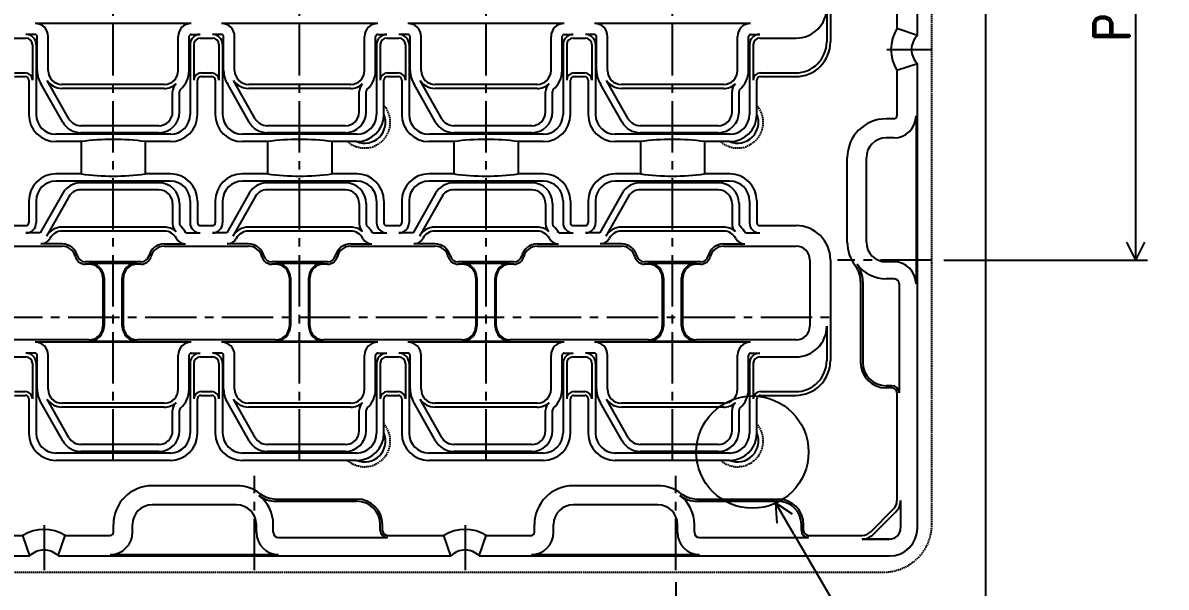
# Model space of a CAD drawing. Extents: x -775 to -24, y -299 to 215.
# Drawn here: x -468.4 to -277.4, y -125 to -30.7 of the extents above; entities that cross this region are included whole.
import ezdxf
from ezdxf import colors
from ezdxf.entities.mleader import LeaderData, LeaderLine
from ezdxf.math import Vec2, Vec3

# ---------------------------------------------------------------- set-up
doc = ezdxf.new("R2010")
doc.units = 0
doc.header["$LTSCALE"] = 0.45
doc.header["$MEASUREMENT"] = 0
doc.linetypes.add('CENTER2', pattern=[28.575, 19.05, -3.175, 3.175, -3.175])
doc.linetypes.add('HIDDENX2', pattern=[0.75, 0.5, -0.25])
doc.layers.get('0').update_dxf_attribs({"linetype": 'CONTINUOUS'})
doc.layers.get('DEFPOINTS').update_dxf_attribs({"linetype": 'CONTINUOUS'})
for name, color, linetype in [('CENTER', 243, 'CENTER2'), ('DETAIL', 6, 'CONTINUOUS'), ('DIMENSION', 3, 'CONTINUOUS'), ('HIDDEN', 5, 'HIDDENX2'), ('LINE', 7, 'CONTINUOUS'), ('LINE1', 30, 'CONTINUOUS'), ('LINE2', 110, 'CONTINUOUS'), ('LINE3', 230, 'CONTINUOUS'), ('LINE6', 60, 'CONTINUOUS'), ('LINE8', 200, 'CONTINUOUS'), ('LINE9', 140, 'CONTINUOUS'), ('SECTION', 31, 'CONTINUOUS'), ('TEXT', 4, 'CONTINUOUS')]:
    doc.layers.add(name, color=color, linetype=linetype)
doc.styles.add('ROMAND', font='romand.shx', dxfattribs={"height": 6})
doc.dimstyles.get("Standard").update_dxf_attribs({"dimtxt": 0.18, "dimasz": 0.18, "dimexe": 0.18, "dimexo": 0.0625, "dimgap": 0.09, "dimtad": 0, "dimtih": 1, "dimtoh": 1, "dimdec": 4, "dimzin": 0, "dimdsep": 46, "dimtxsty": 'STANDARD', "dimcen": 0.09, "dimadec": 0, "dimazin": 0, "dimtfac": 1, "dimtdec": 4, "dimtofl": 0, "dimtmove": 0, "dimatfit": 3, "dimfxl": 1, "dimtolj": 1, "dimtzin": 0, "dimarcsym": 0})

# ---------------------------------------------------------------- blocks, each defined once
blk = doc.blocks.new('ARROWHEAD')
for p in [(-1, 0), (-0.5, 0.25), (-0.5, -0.25)]:
    blk.add_line(p, (0, 0))
blk = doc.blocks.new('*D12')
at = {"layer": 'DEFPOINTS', "color": 0, "transparency": 16777216}
for p in [(-640.7, -122.195), (-359.3, -122.195), (-359.3, -157.5)]:
    blk.add_point(p, dxfattribs=at)
at = {"layer": 'DIMENSION', "color": 0, "lineweight": -2, "transparency": 16777216}
for p, q in [((-640.7, -124.195), (-640.7, -159.5)), ((-359.3, -124.195), (-359.3, -159.5)), ((-634.7, -157.5), (-365.3, -157.5))]:
    blk.add_line(p, q, dxfattribs=at)
at = {"layer": 'DIMENSION', "color": 0, "lineweight": -2, "transparency": 16777216, "xscale": 6, "yscale": 6, "zscale": 6, "rotation": 180}
blk.add_blockref('ARROWHEAD', (-640.7, -157.5), dxfattribs=at)
at = {"layer": 'DIMENSION', "color": 0, "lineweight": -2, "transparency": 16777216, "xscale": 6, "yscale": 6, "zscale": 6}
blk.add_blockref('ARROWHEAD', (-359.3, -157.5), dxfattribs=at)
at = {"layer": 'DIMENSION', "color": 0, "transparency": 16777216, "insert": (-500, -153.5), "char_height": 6, "attachment_point": 5, "style": 'ROMAND'}
blk.add_mtext('\\A1;P70.35x4=281.4', dxfattribs=at)
blk = doc.blocks.new('*D13')
at = {"layer": 'DEFPOINTS', "color": 0, "transparency": 16777216}
for p in [(-316.5, 70.35), (-316.5, -70.35), (-282.5, -70.35)]:
    blk.add_point(p, dxfattribs=at)
at = {"layer": 'DIMENSION', "color": 0, "lineweight": -2, "transparency": 16777216}
for p, q in [((-314.5, 70.35), (-280.5, 70.35)), ((-282.5, 64.35), (-282.5, -64.35)), ((-314.5, -70.35), (-280.5, -70.35))]:
    blk.add_line(p, q, dxfattribs=at)
at = {"layer": 'DIMENSION', "color": 0, "lineweight": -2, "transparency": 16777216, "xscale": 6, "yscale": 6, "zscale": 6}
for p, rotation in [((-282.5, 70.35), 90), ((-282.5, -70.35), 270)]:
    blk.add_blockref('ARROWHEAD', p, dxfattribs=dict(at, rotation=rotation))
at = {"layer": 'DIMENSION', "color": 0, "transparency": 16777216, "insert": (-286.5, 0), "char_height": 6, "attachment_point": 5, "rotation": 90, "style": 'ROMAND'}
blk.add_mtext('\\A1;P70.35x2=140.7', dxfattribs=at)

msp = doc.modelspace()

# ---------------------------------------------------------------- linework, layer by layer
at = {"layer": 'CENTER'}
for p, q in [((-453.275, -103.82785), (-453.275, 103.82785)), ((-422.125, -103.82785), (-422.125, 103.82785)), ((-390.975, -103.82785), (-390.975, 103.82785)), ((-359.825, -103.82785), (-359.825, 103.82785)), ((-324.03862, -35.175), (-316.5, -35.175)), ((-316.5, -70.35), (-332.25494, -70.35)), ((-666.54797, -79.89), (-333.45203, -79.89)), ((-429.65, -122.195), (-429.65, -106.44006)), ((-359.3, -122.195), (-359.3, -106.44006)), ((-464.825, -114.65638), (-464.825, -122.195)), ((-394.475, -114.65638), (-394.475, -122.195))]:
    msp.add_line(p, q, dxfattribs=at)
at = {"layer": 'DETAIL'}
for p, q in [((-319.14057, -46.25), (-319.14057, -74.35)), ((-322.84057, -49.95), (-324.14, -49.95)), ((-327.44, -67.35), (-327.44, -53.25)), ((-322.84057, -70.65), (-324.14, -70.65)), ((-432.65, -111.255), (-446.75, -111.255)), ((-362.3, -111.255), (-376.4, -111.255)), ((-450.05, -115.85443), (-450.05, -114.555)), ((-429.35, -115.85443), (-429.35, -114.555)), ((-379.7, -115.85443), (-379.7, -114.555)), ((-359, -115.85443), (-359, -114.555)), ((-453.75, -119.55443), (-425.65, -119.55443)), ((-383.4, -119.55443), (-355.3, -119.55443))]:
    msp.add_line(p, q, dxfattribs=at)
for centre, radius, start, end in [((-411.27252, -47.33248), 3.5, 247.5764905, 22.4235095), ((-348.97252, -47.33248), 3.5, 247.5764905, 22.4235095), ((-322.84057, -46.25), 3.7, 270, 0), ((-324.14, -53.25), 3.3, 90, 180), ((-324.14, -67.35), 3.3, 180, 270), ((-322.84057, -74.35), 3.7, 0, 90), ((-411.27252, -100.59248), 3.5, 247.5764905, 22.4235095), ((-348.97252, -100.59248), 3.5, 247.5764905, 22.4235095), ((-446.75, -114.555), 3.3, 90, 180), ((-432.65, -114.555), 3.3, 0, 90), ((-376.4, -114.555), 3.3, 90, 180), ((-362.3, -114.555), 3.3, 0, 90), ((-453.75, -115.85443), 3.7, 270, 0), ((-425.65, -115.85443), 3.7, 180, 270), ((-383.4, -115.85443), 3.7, 270, 0), ((-355.3, -115.85443), 3.7, 180, 270)]:
    msp.add_arc(centre, radius, start, end, dxfattribs=at)
at = {"layer": 'DIMENSION'}
msp.add_circle((-346.47591, -102.44578), 9.38058, dxfattribs=at)
at = {"layer": 'HIDDEN'}
msp.add_lwpolyline([(-671.5, -122.5), (-324.5, -122.5, 0.414213562), (-316.5, -114.5), (-316.5, 114.5, 0.414213562), (-324.5, 122.5), (-671.5, 122.5), (-683.5, 110.5), (-683.5, -110.5)], format="xyb", close=True, dxfattribs=at)
for centre in [(-411.27252, -47.33248), (-348.97252, -47.33248), (-411.27252, -100.59248), (-348.97252, -100.59248)]:
    msp.add_arc(centre, 4.3, 228.7995848, 41.2004152, dxfattribs=at)
at = {"layer": 'LINE'}
for p, q in [((-318.895, -32.80857), (-322.33297, -31.64287)), ((-318.895, -37.54143), (-322.33297, -38.70713)), ((-475.885, -68.035), (-461.815, -68.035)), ((-444.735, -68.035), (-430.665, -68.035)), ((-413.585, -68.035), (-399.515, -68.035)), ((-382.435, -68.035), (-368.365, -68.035)), ((-351.285, -68.035), (-339.19, -68.035)), ((-336.89, -70.335), (-336.89, -81.405)), ((-457.285, -71.045), (-457.93945, -71.045)), ((-448.61055, -71.045), (-449.265, -71.045)), ((-426.135, -71.045), (-426.78945, -71.045)), ((-417.46055, -71.045), (-418.115, -71.045)), ((-394.985, -71.045), (-395.63945, -71.045)), ((-386.31055, -71.045), (-386.965, -71.045)), ((-363.835, -71.045), (-364.48945, -71.045)), ((-355.16055, -71.045), (-355.815, -71.045)), ((-454.985, -73.345), (-454.985, -81.405)), ((-451.565, -81.405), (-451.565, -73.345)), ((-423.835, -73.345), (-423.835, -81.405)), ((-420.415, -81.405), (-420.415, -73.345)), ((-392.685, -73.345), (-392.685, -81.405)), ((-389.265, -81.405), (-389.265, -73.345)), ((-361.535, -73.345), (-361.535, -81.405)), ((-358.115, -81.405), (-358.115, -73.345)), ((-457.285, -83.705), (-480.415, -83.705)), ((-426.135, -83.705), (-449.265, -83.705)), ((-394.985, -83.705), (-418.115, -83.705)), ((-363.835, -83.705), (-386.965, -83.705)), ((-339.19, -83.705), (-355.815, -83.705)), ((-467.19143, -119.8), (-468.35713, -116.36203)), ((-462.45857, -119.8), (-461.29287, -116.36203)), ((-396.84143, -119.8), (-398.00713, -116.36203)), ((-392.10857, -119.8), (-390.94287, -116.36203))]:
    msp.add_line(p, q, dxfattribs=at)
msp.add_lwpolyline([(-692.5, -132.5), (-307.5, -132.5), (-307.5, 132.5), (-692.5, 132.5)], close=True, dxfattribs=at)
for points in [[(-318.895, -32.80857), (-318.895, 32.80857)], [(-532.80857, -119.8), (-467.19143, -119.8)], [(-462.45857, -119.8), (-396.84143, -119.8)]]:
    msp.add_lwpolyline(points, dxfattribs=at)
msp.add_lwpolyline([(-392.10857, -119.8), (-323.595, -119.8, 0.414213562), (-318.895, -115.1), (-318.895, -37.54143)], format="xyb", dxfattribs=at)
for centre, radius, start, end in [((-316.595, -35.175), 3.3, 134.1843852, 225.8156148), ((-461.815, -70.335), 2.3, 14.3296242, 90), ((-444.735, -70.335), 2.3, 90, 165.6703758), ((-430.665, -70.335), 2.3, 14.3296242, 90), ((-413.585, -70.335), 2.3, 90, 165.6703758), ((-399.515, -70.335), 2.3, 14.3296242, 90), ((-382.435, -70.335), 2.3, 90, 165.6703758), ((-368.365, -70.335), 2.3, 14.3296242, 90), ((-351.285, -70.335), 2.3, 90, 165.6703758), ((-339.19, -70.335), 2.3, 360, 90), ((-457.93945, -69.345), 1.7, 194.3296242, 270), ((-448.61055, -69.345), 1.7, 270, 345.6703758), ((-426.78945, -69.345), 1.7, 194.3296242, 270), ((-417.46055, -69.345), 1.7, 270, 345.6703758), ((-395.63945, -69.345), 1.7, 194.3296242, 270), ((-386.31055, -69.345), 1.7, 270, 345.6703758), ((-364.48945, -69.345), 1.7, 194.3296242, 270), ((-355.16055, -69.345), 1.7, 270, 345.6703758), ((-457.285, -73.345), 2.3, 0, 90), ((-449.265, -73.345), 2.3, 90, 180), ((-426.135, -73.345), 2.3, 0, 90), ((-418.115, -73.345), 2.3, 90, 180), ((-394.985, -73.345), 2.3, 0, 90), ((-386.965, -73.345), 2.3, 90, 180), ((-363.835, -73.345), 2.3, 0, 90), ((-355.815, -73.345), 2.3, 90, 180), ((-457.285, -81.405), 2.3, 270, 360), ((-449.265, -81.405), 2.3, 180, 270), ((-426.135, -81.405), 2.3, 270, 360), ((-418.115, -81.405), 2.3, 180, 270), ((-394.985, -81.405), 2.3, 270, 360), ((-386.965, -81.405), 2.3, 180, 270), ((-363.835, -81.405), 2.3, 270, 360), ((-355.815, -81.405), 2.3, 180, 270), ((-339.19, -81.405), 2.3, 270, 360), ((-464.825, -122.1), 3.3, 44.1843852, 135.8156148), ((-394.475, -122.1), 3.3, 44.1843852, 135.8156148)]:
    msp.add_arc(centre, radius, start, end, dxfattribs=at)
at = {"layer": 'LINE1'}
for p, q in [((-460.68127, -46.74298), (-464.2947, -40.35924)), ((-444.725, -41.67532), (-461.825, -41.67532)), ((-429.53127, -46.74298), (-433.1447, -40.35924)), ((-413.575, -41.67532), (-430.675, -41.67532)), ((-398.38127, -46.74298), (-401.9947, -40.35924)), ((-382.425, -41.67532), (-399.525, -41.67532)), ((-367.23127, -46.74298), (-370.8447, -40.35924)), ((-351.275, -41.67532), (-368.375, -41.67532)), ((-443.335, -45.61), (-443.335, -42.20863)), ((-412.185, -45.61), (-412.185, -42.20863)), ((-381.035, -45.61), (-381.035, -42.20863)), ((-349.885, -45.61), (-349.885, -42.20863)), ((-445.635, -47.91), (-458.67967, -47.91)), ((-414.485, -47.91), (-427.52967, -47.91)), ((-383.335, -47.91), (-396.37967, -47.91)), ((-352.185, -47.91), (-365.22967, -47.91)), ((-445.635, -58.61), (-458.67967, -58.61)), ((-414.485, -58.61), (-427.52967, -58.61)), ((-383.335, -58.61), (-396.37967, -58.61)), ((-352.185, -58.61), (-365.22967, -58.61)), ((-460.68127, -59.77702), (-464.40429, -66.35437)), ((-443.335, -60.91), (-443.335, -64.3202)), ((-429.53127, -59.77702), (-433.25429, -66.35437)), ((-412.185, -60.91), (-412.185, -64.3202)), ((-398.38127, -59.77702), (-402.10429, -66.35437)), ((-381.035, -60.91), (-381.035, -64.3202)), ((-367.23127, -59.77702), (-370.95429, -66.35437)), ((-349.885, -60.91), (-349.885, -64.3202)), ((-444.735, -64.84468), (-461.815, -64.84468)), ((-413.585, -64.84468), (-430.665, -64.84468)), ((-382.435, -64.84468), (-399.515, -64.84468)), ((-351.285, -64.84468), (-368.365, -64.84468)), ((-460.68127, -100.00298), (-464.2947, -93.61924)), ((-444.725, -94.93532), (-461.825, -94.93532)), ((-443.335, -98.87), (-443.335, -95.46863)), ((-429.53127, -100.00298), (-433.1447, -93.61924)), ((-413.575, -94.93532), (-430.675, -94.93532)), ((-412.185, -98.87), (-412.185, -95.46863)), ((-398.38127, -100.00298), (-401.9947, -93.61924)), ((-382.425, -94.93532), (-399.525, -94.93532)), ((-381.035, -98.87), (-381.035, -95.46863)), ((-367.23127, -100.00298), (-370.8447, -93.61924)), ((-351.275, -94.93532), (-368.375, -94.93532)), ((-349.885, -98.87), (-349.885, -95.46863)), ((-445.635, -101.17), (-458.67967, -101.17)), ((-414.485, -101.17), (-427.52967, -101.17)), ((-383.335, -101.17), (-396.37967, -101.17)), ((-352.185, -101.17), (-365.22967, -101.17))]:
    msp.add_line(p, q, dxfattribs=at)
for centre, radius, start, end in [((-461.825, -38.7), 2.97532, 213.8947944, 270), ((-444.725, -38.7), 2.97532, 270, 311.369924), ((-441.635, -42.20863), 1.7, 131.369924, 180), ((-430.675, -38.7), 2.97532, 213.8947944, 270), ((-413.575, -38.7), 2.97532, 270, 311.369924), ((-410.485, -42.20863), 1.7, 131.369924, 180), ((-399.525, -38.7), 2.97532, 213.8947944, 270), ((-382.425, -38.7), 2.97532, 270, 311.369924), ((-379.335, -42.20863), 1.7, 131.369924, 180), ((-368.375, -38.7), 2.97532, 213.8947944, 270), ((-351.275, -38.7), 2.97532, 270, 311.369924), ((-348.185, -42.20863), 1.7, 131.369924, 180), ((-445.635, -45.61), 2.3, 270, 0), ((-414.485, -45.61), 2.3, 270, 0), ((-383.335, -45.61), 2.3, 270, 0), ((-352.185, -45.61), 2.3, 270, 0), ((-458.67967, -45.61), 2.3, 209.5114986, 270), ((-427.52967, -45.61), 2.3, 209.5114986, 270), ((-396.37967, -45.61), 2.3, 209.5114986, 270), ((-365.22967, -45.61), 2.3, 209.5114986, 270), ((-458.67967, -60.91), 2.3, 90, 150.4885014), ((-445.635, -60.91), 2.3, 0, 90), ((-427.52967, -60.91), 2.3, 90, 150.4885014), ((-414.485, -60.91), 2.3, 0, 90), ((-396.37967, -60.91), 2.3, 90, 150.4885014), ((-383.335, -60.91), 2.3, 0, 90), ((-365.22967, -60.91), 2.3, 90, 150.4885014), ((-352.185, -60.91), 2.3, 0, 90), ((-461.815, -67.82), 2.97532, 90, 150.4885014), ((-444.735, -67.82), 2.97532, 48.4665706, 90), ((-441.635, -64.3202), 1.7, 180, 228.4665706), ((-430.665, -67.82), 2.97532, 90, 150.4885014), ((-413.585, -67.82), 2.97532, 48.4665706, 90), ((-410.485, -64.3202), 1.7, 180, 228.4665706), ((-399.515, -67.82), 2.97532, 90, 150.4885014), ((-382.435, -67.82), 2.97532, 48.4665706, 90), ((-379.335, -64.3202), 1.7, 180, 228.4665706), ((-368.365, -67.82), 2.97532, 90, 150.4885014), ((-351.285, -67.82), 2.97532, 48.4665706, 90), ((-348.185, -64.3202), 1.7, 180, 228.4665706), ((-461.825, -91.96), 2.97532, 213.8947944, 270), ((-444.725, -91.96), 2.97532, 270, 311.369924), ((-441.635, -95.46863), 1.7, 131.369924, 180), ((-430.675, -91.96), 2.97532, 213.8947944, 270), ((-413.575, -91.96), 2.97532, 270, 311.369924), ((-410.485, -95.46863), 1.7, 131.369924, 180), ((-399.525, -91.96), 2.97532, 213.8947944, 270), ((-382.425, -91.96), 2.97532, 270, 311.369924), ((-379.335, -95.46863), 1.7, 131.369924, 180), ((-368.375, -91.96), 2.97532, 213.8947944, 270), ((-351.275, -91.96), 2.97532, 270, 311.369924), ((-348.185, -95.46863), 1.7, 131.369924, 180), ((-445.635, -98.87), 2.3, 270, 0), ((-414.485, -98.87), 2.3, 270, 0), ((-383.335, -98.87), 2.3, 270, 0), ((-352.185, -98.87), 2.3, 270, 0), ((-458.67967, -98.87), 2.3, 209.5114986, 270), ((-427.52967, -98.87), 2.3, 209.5114986, 270), ((-396.37967, -98.87), 2.3, 209.5114986, 270), ((-365.22967, -98.87), 2.3, 209.5114986, 270)]:
    msp.add_arc(centre, radius, start, end, dxfattribs=at)
at = {"layer": 'LINE2'}
for p, q in [((-466.325, -32.65512), (-467.835, -32.65512)), ((-466.135, -34.35512), (-466.135, -46.04)), ((-465.96677, -38.7), (-465.96677, -33.01335)), ((-440.58323, -38.7), (-440.58323, -33.01335)), ((-440.415, -34.35512), (-440.415, -46.04)), ((-440.225, -32.65512), (-438.715, -32.65512)), ((-435.175, -32.65512), (-436.685, -32.65512)), ((-434.985, -34.35512), (-434.985, -46.04)), ((-434.81677, -38.7), (-434.81677, -33.01335)), ((-409.43323, -38.7), (-409.43323, -33.01335)), ((-409.265, -34.35512), (-409.265, -46.04)), ((-409.075, -32.65512), (-407.565, -32.65512)), ((-404.025, -32.65512), (-405.535, -32.65512)), ((-403.835, -34.35512), (-403.835, -46.04)), ((-403.66677, -38.7), (-403.66677, -33.01335)), ((-378.28323, -38.7), (-378.28323, -33.01335)), ((-378.115, -34.35512), (-378.115, -46.04)), ((-377.925, -32.65512), (-376.415, -32.65512)), ((-372.875, -32.65512), (-374.385, -32.65512)), ((-372.685, -34.35512), (-372.685, -46.04)), ((-372.51677, -38.7), (-372.51677, -33.01335)), ((-347.13323, -38.7), (-347.13323, -33.01335)), ((-346.965, -34.35512), (-346.965, -46.04)), ((-346.775, -32.65512), (-345.265, -32.65512)), ((-461.69638, -47.31757), (-465.28964, -40.96948)), ((-430.54638, -47.31757), (-434.13964, -40.96948)), ((-399.39638, -47.31757), (-402.98964, -40.96948)), ((-368.24638, -47.31757), (-371.83964, -40.96948)), ((-442.16855, -45.61), (-442.16855, -42.20863)), ((-411.01855, -45.61), (-411.01855, -42.20863)), ((-379.86855, -45.61), (-379.86855, -42.20863)), ((-348.71855, -45.61), (-348.71855, -42.20863)), ((-443.715, -49.34), (-462.835, -49.34)), ((-445.635, -49.07645), (-458.67967, -49.07645)), ((-412.565, -49.34), (-431.685, -49.34)), ((-414.485, -49.07645), (-427.52967, -49.07645)), ((-381.415, -49.34), (-400.535, -49.34)), ((-383.335, -49.07645), (-396.37967, -49.07645)), ((-350.265, -49.34), (-369.385, -49.34)), ((-352.185, -49.07645), (-365.22967, -49.07645)), ((-443.715, -57.18), (-462.835, -57.18)), ((-412.565, -57.18), (-431.685, -57.18)), ((-381.415, -57.18), (-400.535, -57.18)), ((-350.265, -57.18), (-369.385, -57.18)), ((-461.69638, -59.20243), (-465.44493, -65.82488)), ((-445.635, -57.44355), (-458.67967, -57.44355)), ((-430.54638, -59.20243), (-434.29493, -65.82488)), ((-414.485, -57.44355), (-427.52967, -57.44355)), ((-399.39638, -59.20243), (-403.14493, -65.82488)), ((-383.335, -57.44355), (-396.37967, -57.44355)), ((-368.24638, -59.20243), (-371.99493, -65.82488)), ((-352.185, -57.44355), (-365.22967, -57.44355)), ((-466.135, -60.48), (-466.135, -64.12488)), ((-442.16855, -60.91), (-442.16855, -64.3202)), ((-440.415, -60.48), (-440.415, -64.12488)), ((-434.985, -60.48), (-434.985, -64.12488)), ((-411.01855, -60.91), (-411.01855, -64.3202)), ((-409.265, -60.48), (-409.265, -64.12488)), ((-403.835, -60.48), (-403.835, -64.12488)), ((-379.86855, -60.91), (-379.86855, -64.3202)), ((-378.115, -60.48), (-378.115, -64.12488)), ((-372.685, -60.48), (-372.685, -64.12488)), ((-348.71855, -60.91), (-348.71855, -64.3202)), ((-346.965, -60.48), (-346.965, -64.12488)), ((-465.44493, -65.82488), (-467.835, -65.82488)), ((-441.10544, -65.82488), (-438.715, -65.82488)), ((-434.29493, -65.82488), (-436.685, -65.82488)), ((-409.95544, -65.82488), (-407.565, -65.82488)), ((-403.14493, -65.82488), (-405.535, -65.82488)), ((-378.80544, -65.82488), (-376.415, -65.82488)), ((-371.99493, -65.82488), (-374.385, -65.82488)), ((-347.65544, -65.82488), (-345.265, -65.82488)), ((-466.325, -85.91512), (-467.835, -85.91512)), ((-440.225, -85.91512), (-438.715, -85.91512)), ((-435.175, -85.91512), (-436.685, -85.91512)), ((-409.075, -85.91512), (-407.565, -85.91512)), ((-404.025, -85.91512), (-405.535, -85.91512)), ((-377.925, -85.91512), (-376.415, -85.91512)), ((-372.875, -85.91512), (-374.385, -85.91512)), ((-346.775, -85.91512), (-345.265, -85.91512)), ((-466.135, -87.61512), (-466.135, -99.3)), ((-465.96677, -91.96), (-465.96677, -86.27335)), ((-440.58323, -91.96), (-440.58323, -86.27335)), ((-440.415, -87.61512), (-440.415, -99.3)), ((-434.985, -87.61512), (-434.985, -99.3)), ((-434.81677, -91.96), (-434.81677, -86.27335)), ((-409.43323, -91.96), (-409.43323, -86.27335)), ((-409.265, -87.61512), (-409.265, -99.3)), ((-403.835, -87.61512), (-403.835, -99.3)), ((-403.66677, -91.96), (-403.66677, -86.27335)), ((-378.28323, -91.96), (-378.28323, -86.27335)), ((-378.115, -87.61512), (-378.115, -99.3)), ((-372.685, -87.61512), (-372.685, -99.3)), ((-372.51677, -91.96), (-372.51677, -86.27335)), ((-347.13323, -91.96), (-347.13323, -86.27335)), ((-346.965, -87.61512), (-346.965, -99.3)), ((-461.69638, -100.57757), (-465.28964, -94.22948)), ((-442.16855, -98.87), (-442.16855, -95.46863)), ((-430.54638, -100.57757), (-434.13964, -94.22948)), ((-411.01855, -98.87), (-411.01855, -95.46863)), ((-399.39638, -100.57757), (-402.98964, -94.22948)), ((-379.86855, -98.87), (-379.86855, -95.46863)), ((-368.24638, -100.57757), (-371.83964, -94.22948)), ((-348.71855, -98.87), (-348.71855, -95.46863)), ((-443.715, -102.6), (-462.835, -102.6)), ((-445.635, -102.33645), (-458.67967, -102.33645)), ((-412.565, -102.6), (-431.685, -102.6)), ((-414.485, -102.33645), (-427.52967, -102.33645)), ((-381.415, -102.6), (-400.535, -102.6)), ((-383.335, -102.33645), (-396.37967, -102.33645)), ((-350.265, -102.6), (-369.385, -102.6)), ((-352.185, -102.33645), (-365.22967, -102.33645))]:
    msp.add_line(p, q, dxfattribs=at)
for centre, radius, start, end in [((-467.835, -34.35512), 1.7, 0, 90), ((-466.325, -33.01335), 0.35823, 0, 90), ((-440.225, -33.01335), 0.35823, 90, 180), ((-438.715, -34.35512), 1.7, 90, 180), ((-436.685, -34.35512), 1.7, 0, 90), ((-435.175, -33.01335), 0.35823, 0, 90), ((-409.075, -33.01335), 0.35823, 90, 180), ((-407.565, -34.35512), 1.7, 90, 180), ((-405.535, -34.35512), 1.7, 0, 90), ((-404.025, -33.01335), 0.35823, 0, 90), ((-377.925, -33.01335), 0.35823, 90, 180), ((-376.415, -34.35512), 1.7, 90, 180), ((-374.385, -34.35512), 1.7, 0, 90), ((-372.875, -33.01335), 0.35823, 0, 90), ((-346.775, -33.01335), 0.35823, 90, 180), ((-345.265, -34.35512), 1.7, 90, 180), ((-461.825, -38.7), 4.14177, 180, 213.2263763), ((-444.725, -38.7), 4.14177, 311.369924, 0), ((-430.675, -38.7), 4.14177, 180, 213.2263763), ((-413.575, -38.7), 4.14177, 311.369924, 0), ((-399.525, -38.7), 4.14177, 180, 213.2263763), ((-382.425, -38.7), 4.14177, 311.369924, 0), ((-368.375, -38.7), 4.14177, 180, 213.2263763), ((-351.275, -38.7), 4.14177, 311.369924, 0), ((-441.635, -42.20863), 0.53355, 131.369924, 180), ((-410.485, -42.20863), 0.53355, 131.369924, 180), ((-379.335, -42.20863), 0.53355, 131.369924, 180), ((-348.185, -42.20863), 0.53355, 131.369924, 180), ((-445.635, -45.61), 3.46645, 270, 0), ((-414.485, -45.61), 3.46645, 270, 0), ((-383.335, -45.61), 3.46645, 270, 0), ((-352.185, -45.61), 3.46645, 270, 0), ((-462.835, -46.04), 3.3, 180, 270), ((-458.67967, -45.61), 3.46645, 209.5114986, 270), ((-443.715, -46.04), 3.3, 270, 0), ((-431.685, -46.04), 3.3, 180, 270), ((-427.52967, -45.61), 3.46645, 209.5114986, 270), ((-412.565, -46.04), 3.3, 270, 0), ((-400.535, -46.04), 3.3, 180, 270), ((-396.37967, -45.61), 3.46645, 209.5114986, 270), ((-381.415, -46.04), 3.3, 270, 0), ((-369.385, -46.04), 3.3, 180, 270), ((-365.22967, -45.61), 3.46645, 209.5114986, 270), ((-350.265, -46.04), 3.3, 270, 0), ((-462.835, -60.48), 3.3, 90, 180), ((-443.715, -60.48), 3.3, 0, 90), ((-431.685, -60.48), 3.3, 90, 180), ((-412.565, -60.48), 3.3, 0, 90), ((-400.535, -60.48), 3.3, 90, 180), ((-381.415, -60.48), 3.3, 0, 90), ((-369.385, -60.48), 3.3, 90, 180), ((-350.265, -60.48), 3.3, 0, 90), ((-458.67967, -60.91), 3.46645, 90, 150.4885014), ((-445.635, -60.91), 3.46645, 0, 90), ((-427.52967, -60.91), 3.46645, 90, 150.4885014), ((-414.485, -60.91), 3.46645, 0, 90), ((-396.37967, -60.91), 3.46645, 90, 150.4885014), ((-383.335, -60.91), 3.46645, 0, 90), ((-365.22967, -60.91), 3.46645, 90, 150.4885014), ((-352.185, -60.91), 3.46645, 0, 90), ((-467.835, -64.12488), 1.7, 270, 0), ((-441.635, -64.3202), 0.53355, 180, 228.4665706), ((-444.735, -67.82), 4.14177, 28.7969998, 48.4665706), ((-438.715, -64.12488), 1.7, 180, 270), ((-436.685, -64.12488), 1.7, 270, 0), ((-410.485, -64.3202), 0.53355, 180, 228.4665706), ((-413.585, -67.82), 4.14177, 28.7969998, 48.4665706), ((-407.565, -64.12488), 1.7, 180, 270), ((-405.535, -64.12488), 1.7, 270, 0), ((-379.335, -64.3202), 0.53355, 180, 228.4665706), ((-382.435, -67.82), 4.14177, 28.7969998, 48.4665706), ((-376.415, -64.12488), 1.7, 180, 270), ((-374.385, -64.12488), 1.7, 270, 0), ((-348.185, -64.3202), 0.53355, 180, 228.4665706), ((-351.285, -67.82), 4.14177, 28.7969998, 48.4665706), ((-345.265, -64.12488), 1.7, 180, 270), ((-467.835, -87.61512), 1.7, 360, 90), ((-466.325, -86.27335), 0.35823, 0, 90), ((-440.225, -86.27335), 0.35823, 90, 180), ((-438.715, -87.61512), 1.7, 90, 180), ((-436.685, -87.61512), 1.7, 360, 90), ((-435.175, -86.27335), 0.35823, 0, 90), ((-409.075, -86.27335), 0.35823, 90, 180), ((-407.565, -87.61512), 1.7, 90, 180), ((-405.535, -87.61512), 1.7, 360, 90), ((-404.025, -86.27335), 0.35823, 0, 90), ((-377.925, -86.27335), 0.35823, 90, 180), ((-376.415, -87.61512), 1.7, 90, 180), ((-374.385, -87.61512), 1.7, 360, 90), ((-372.875, -86.27335), 0.35823, 0, 90), ((-346.775, -86.27335), 0.35823, 90, 180), ((-345.265, -87.61512), 1.7, 90, 180), ((-461.825, -91.96), 4.14177, 180, 213.2263763), ((-444.725, -91.96), 4.14177, 311.369924, 0), ((-430.675, -91.96), 4.14177, 180, 213.2263763), ((-413.575, -91.96), 4.14177, 311.369924, 0), ((-399.525, -91.96), 4.14177, 180, 213.2263763), ((-382.425, -91.96), 4.14177, 311.369924, 0), ((-368.375, -91.96), 4.14177, 180, 213.2263763), ((-351.275, -91.96), 4.14177, 311.369924, 0), ((-441.635, -95.46863), 0.53355, 131.369924, 180), ((-410.485, -95.46863), 0.53355, 131.369924, 180), ((-379.335, -95.46863), 0.53355, 131.369924, 180), ((-348.185, -95.46863), 0.53355, 131.369924, 180), ((-462.835, -99.3), 3.3, 180, 270), ((-445.635, -98.87), 3.46645, 270, 0), ((-443.715, -99.3), 3.3, 270, 0), ((-431.685, -99.3), 3.3, 180, 270), ((-414.485, -98.87), 3.46645, 270, 0), ((-412.565, -99.3), 3.3, 270, 0), ((-400.535, -99.3), 3.3, 180, 270), ((-383.335, -98.87), 3.46645, 270, 0), ((-381.415, -99.3), 3.3, 270, 0), ((-369.385, -99.3), 3.3, 180, 270), ((-352.185, -98.87), 3.46645, 270, 0), ((-350.265, -99.3), 3.3, 270, 0), ((-458.67967, -98.87), 3.46645, 209.5114986, 270), ((-427.52967, -98.87), 3.46645, 209.5114986, 270), ((-396.37967, -98.87), 3.46645, 209.5114986, 270), ((-365.22967, -98.87), 3.46645, 209.5114986, 270)]:
    msp.add_arc(centre, radius, start, end, dxfattribs=at)
at = {"layer": 'LINE3'}
for p, q in [((-440.225, -30.81335), (-466.325, -30.81335)), ((-409.075, -30.81335), (-435.175, -30.81335)), ((-377.925, -30.81335), (-404.025, -30.81335)), ((-346.775, -30.81335), (-372.875, -30.81335)), ((-464.125, -38.7), (-464.125, -33.01335)), ((-442.425, -38.7), (-442.425, -33.01335)), ((-432.975, -38.7), (-432.975, -33.01335)), ((-411.275, -38.7), (-411.275, -33.01335)), ((-401.825, -38.7), (-401.825, -33.01335)), ((-380.125, -38.7), (-380.125, -33.01335)), ((-370.675, -38.7), (-370.675, -33.01335)), ((-348.975, -38.7), (-348.975, -33.01335)), ((-444.725, -41), (-461.825, -41)), ((-413.575, -41), (-430.675, -41)), ((-382.425, -41), (-399.525, -41)), ((-351.275, -41), (-368.375, -41)), ((-444.735, -65.52), (-461.815, -65.52)), ((-413.585, -65.52), (-430.665, -65.52)), ((-382.435, -65.52), (-399.515, -65.52)), ((-351.285, -65.52), (-368.365, -65.52)), ((-461.815, -67.66665), (-465.35973, -67.66665)), ((-444.735, -67.66665), (-441.19027, -67.66665)), ((-430.665, -67.66665), (-434.20973, -67.66665)), ((-413.585, -67.66665), (-410.04027, -67.66665)), ((-399.515, -67.66665), (-403.05973, -67.66665)), ((-382.435, -67.66665), (-378.89027, -67.66665)), ((-368.365, -67.66665), (-371.90973, -67.66665)), ((-351.285, -67.66665), (-347.74027, -67.66665)), ((-448.61055, -70.67665), (-457.93945, -70.67665)), ((-417.46055, -70.67665), (-426.78945, -70.67665)), ((-386.31055, -70.67665), (-395.63945, -70.67665)), ((-355.16055, -70.67665), (-364.48945, -70.67665)), ((-440.225, -84.07335), (-466.325, -84.07335)), ((-409.075, -84.07335), (-435.175, -84.07335)), ((-377.925, -84.07335), (-404.025, -84.07335)), ((-346.775, -84.07335), (-372.875, -84.07335)), ((-464.125, -91.96), (-464.125, -86.27335)), ((-442.425, -91.96), (-442.425, -86.27335)), ((-432.975, -91.96), (-432.975, -86.27335)), ((-411.275, -91.96), (-411.275, -86.27335)), ((-401.825, -91.96), (-401.825, -86.27335)), ((-380.125, -91.96), (-380.125, -86.27335)), ((-370.675, -91.96), (-370.675, -86.27335)), ((-348.975, -91.96), (-348.975, -86.27335)), ((-444.725, -94.26), (-461.825, -94.26)), ((-413.575, -94.26), (-430.675, -94.26)), ((-382.425, -94.26), (-399.525, -94.26)), ((-351.275, -94.26), (-368.375, -94.26))]:
    msp.add_line(p, q, dxfattribs=at)
for centre, radius, start, end in [((-466.325, -33.01335), 2.2, 0, 90), ((-440.225, -33.01335), 2.2, 90, 180), ((-435.175, -33.01335), 2.2, 0, 90), ((-409.075, -33.01335), 2.2, 90, 180), ((-404.025, -33.01335), 2.2, 0, 90), ((-377.925, -33.01335), 2.2, 90, 180), ((-372.875, -33.01335), 2.2, 0, 90), ((-346.775, -33.01335), 2.2, 90, 180), ((-461.825, -38.7), 2.3, 180, 270), ((-444.725, -38.7), 2.3, 270, 0), ((-430.675, -38.7), 2.3, 180, 270), ((-413.575, -38.7), 2.3, 270, 0), ((-399.525, -38.7), 2.3, 180, 270), ((-382.425, -38.7), 2.3, 270, 0), ((-368.375, -38.7), 2.3, 180, 270), ((-351.275, -38.7), 2.3, 270, 0), ((-465.35973, -65.96665), 1.7, 270, 332.3972596), ((-461.815, -67.82), 2.3, 90, 152.3972596), ((-444.735, -67.82), 2.3, 27.6027404, 90), ((-441.19027, -65.96665), 1.7, 207.6027404, 270), ((-434.20973, -65.96665), 1.7, 270, 332.3972596), ((-430.665, -67.82), 2.3, 90, 152.3972596), ((-413.585, -67.82), 2.3, 27.6027404, 90), ((-410.04027, -65.96665), 1.7, 207.6027404, 270), ((-403.05973, -65.96665), 1.7, 270, 332.3972596), ((-399.515, -67.82), 2.3, 90, 152.3972596), ((-382.435, -67.82), 2.3, 27.6027404, 90), ((-378.89027, -65.96665), 1.7, 207.6027404, 270), ((-371.90973, -65.96665), 1.7, 270, 332.3972596), ((-368.365, -67.82), 2.3, 90, 152.3972596), ((-351.285, -67.82), 2.3, 27.6027404, 90), ((-347.74027, -65.96665), 1.7, 207.6027404, 270), ((-461.815, -70.335), 2.66835, 14.3296242, 90), ((-444.735, -70.335), 2.66835, 90, 165.6703758), ((-430.665, -70.335), 2.66835, 14.3296242, 90), ((-413.585, -70.335), 2.66835, 90, 165.6703758), ((-399.515, -70.335), 2.66835, 14.3296242, 90), ((-382.435, -70.335), 2.66835, 90, 165.6703758), ((-368.365, -70.335), 2.66835, 14.3296242, 90), ((-351.285, -70.335), 2.66835, 90, 165.6703758), ((-457.93945, -69.345), 1.33165, 194.3296242, 270), ((-448.61055, -69.345), 1.33165, 270, 345.6703758), ((-426.78945, -69.345), 1.33165, 194.3296242, 270), ((-417.46055, -69.345), 1.33165, 270, 345.6703758), ((-395.63945, -69.345), 1.33165, 194.3296242, 270), ((-386.31055, -69.345), 1.33165, 270, 345.6703758), ((-364.48945, -69.345), 1.33165, 194.3296242, 270), ((-355.16055, -69.345), 1.33165, 270, 345.6703758), ((-466.325, -86.27335), 2.2, 0, 90), ((-440.225, -86.27335), 2.2, 90, 180), ((-435.175, -86.27335), 2.2, 0, 90), ((-409.075, -86.27335), 2.2, 90, 180), ((-404.025, -86.27335), 2.2, 0, 90), ((-377.925, -86.27335), 2.2, 90, 180), ((-372.875, -86.27335), 2.2, 0, 90), ((-346.775, -86.27335), 2.2, 90, 180), ((-461.825, -91.96), 2.3, 180, 270), ((-444.725, -91.96), 2.3, 270, 0), ((-430.675, -91.96), 2.3, 180, 270), ((-413.575, -91.96), 2.3, 270, 0), ((-399.525, -91.96), 2.3, 180, 270), ((-382.425, -91.96), 2.3, 270, 0), ((-368.375, -91.96), 2.3, 180, 270), ((-351.275, -91.96), 2.3, 270, 0)]:
    msp.add_arc(centre, radius, start, end, dxfattribs=at)
at = {"layer": 'LINE6'}
for p, q in [((-457.285, -70.86082), (-449.265, -70.86082)), ((-426.135, -70.86082), (-418.115, -70.86082)), ((-394.985, -70.86082), (-386.965, -70.86082)), ((-363.835, -70.86082), (-355.815, -70.86082)), ((-454.80082, -73.345), (-454.80082, -81.405)), ((-451.74918, -81.405), (-451.74918, -73.345)), ((-423.65082, -73.345), (-423.65082, -81.405)), ((-420.59918, -81.405), (-420.59918, -73.345)), ((-392.50082, -73.345), (-392.50082, -81.405)), ((-389.44918, -81.405), (-389.44918, -73.345)), ((-361.35082, -73.345), (-361.35082, -81.405)), ((-358.29918, -81.405), (-358.29918, -73.345)), ((-457.285, -83.88918), (-449.265, -83.88918)), ((-426.135, -83.88918), (-418.115, -83.88918)), ((-394.985, -83.88918), (-386.965, -83.88918)), ((-363.835, -83.88918), (-355.815, -83.88918))]:
    msp.add_line(p, q, dxfattribs=at)
for centre, start, end in [((-457.285, -73.345), 0, 90), ((-449.265, -73.345), 90, 180), ((-426.135, -73.345), 0, 90), ((-418.115, -73.345), 90, 180), ((-394.985, -73.345), 0, 90), ((-386.965, -73.345), 90, 180), ((-363.835, -73.345), 0, 90), ((-355.815, -73.345), 90, 180), ((-457.285, -81.405), 270, 360), ((-449.265, -81.405), 180, 270), ((-426.135, -81.405), 270, 360), ((-418.115, -81.405), 180, 270), ((-394.985, -81.405), 270, 360), ((-386.965, -81.405), 180, 270), ((-363.835, -81.405), 270, 360), ((-355.815, -81.405), 180, 270)]:
    msp.add_arc(centre, 2.48418, start, end, dxfattribs=at)
at = {"layer": 'LINE8'}
for centre, start, end in [((-453.275, -89.47653), 82.1469066, 97.8530934), ((-422.125, -89.47653), 82.1469066, 97.8530934), ((-390.975, -89.47653), 82.1469066, 97.8530934), ((-359.825, -89.47653), 82.1469066, 97.8530934), ((-453.275, -17.04347), 262.1469066, 277.8530934), ((-422.125, -17.04347), 262.1469066, 277.8530934), ((-390.975, -17.04347), 262.1469066, 277.8530934), ((-359.825, -17.04347), 262.1469066, 277.8530934)]:
    msp.add_arc(centre, 39.27704, start, end, dxfattribs=at)
at = {"layer": 'LINE9'}
for p, q in [((-328.04, -73.92267), (-328.04, -87.45)), ((-322.84057, -73.47404), (-324.14, -73.47404)), ((-321.96461, -74.35), (-321.96461, -92.55)), ((-323.16461, -91.35), (-324.14, -91.35)), ((-426.07733, -110.655), (-412.55, -110.655)), ((-355.72733, -110.655), (-342.2, -110.655)), ((-426.52596, -115.85443), (-426.52596, -114.555)), ((-408.65, -115.53039), (-408.65, -114.555)), ((-356.17596, -115.85443), (-356.17596, -114.555)), ((-338.3, -115.53039), (-338.3, -114.555)), ((-425.65, -116.73039), (-407.45, -116.73039)), ((-355.3, -116.73039), (-337.1, -116.73039))]:
    msp.add_line(p, q, dxfattribs=at)
for centre, radius, start, end in [((-324.14, -67.35), 6.12404, 217.389362, 270), ((-332.74, -73.92267), 4.7, 0, 37.389362), ((-322.84057, -74.35), 0.87596, 0, 90), ((-324.14, -87.45), 3.9, 180, 270), ((-323.16461, -92.55), 1.2, 0, 90), ((-432.65, -114.555), 6.12404, 0, 52.610638), ((-426.07733, -105.955), 4.7, 232.610638, 270), ((-412.55, -114.555), 3.9, 0, 90), ((-362.3, -114.555), 6.12404, 0, 52.610638), ((-355.72733, -105.955), 4.7, 232.610638, 270), ((-342.2, -114.555), 3.9, 0, 90), ((-425.65, -115.85443), 0.87596, 180, 270), ((-407.45, -115.53039), 1.2, 180, 270), ((-355.3, -115.85443), 0.87596, 180, 270), ((-337.1, -115.53039), 1.2, 180, 270)]:
    msp.add_arc(centre, radius, start, end, dxfattribs=at)
at = {"layer": 'SECTION'}
for p, q in [((-333.45203, -17.075), (-333.45203, -33.89)), ((-322.33297, -22.2), (-322.33297, -31.64287)), ((-469.75108, -39.70392), (-467.94892, -39.70392)), ((-438.60108, -39.70392), (-436.79892, -39.70392)), ((-407.45108, -39.70392), (-405.64892, -39.70392)), ((-376.30108, -39.70392), (-374.49892, -39.70392)), ((-345.15108, -39.70392), (-339.26596, -39.70392)), ((-322.33297, -38.70713), (-322.33297, -46.25)), ((-467.36285, -40.29), (-467.36285, -46.04)), ((-439.18715, -46.04), (-439.18715, -40.29)), ((-436.21285, -40.29), (-436.21285, -46.04)), ((-408.03715, -46.04), (-408.03715, -40.29)), ((-405.06285, -40.29), (-405.06285, -46.04)), ((-376.88715, -46.04), (-376.88715, -40.29)), ((-373.91285, -40.29), (-373.91285, -46.04)), ((-345.73715, -46.04), (-345.73715, -40.29)), ((-322.84057, -46.7576), (-324.14, -46.7576)), ((-458.64156, -50.56785), (-462.835, -50.56785)), ((-458.64156, -50.56785), (-458.64156, -55.95215)), ((-443.715, -50.56785), (-447.90844, -50.56785)), ((-447.90844, -50.56785), (-447.90844, -55.95215)), ((-427.49156, -50.56785), (-431.685, -50.56785)), ((-427.49156, -50.56785), (-427.49156, -55.95215)), ((-412.565, -50.56785), (-416.75844, -50.56785)), ((-416.75844, -50.56785), (-416.75844, -55.95215)), ((-396.34156, -50.56785), (-400.535, -50.56785)), ((-396.34156, -50.56785), (-396.34156, -55.95215)), ((-381.415, -50.56785), (-385.60844, -50.56785)), ((-385.60844, -50.56785), (-385.60844, -55.95215)), ((-365.19156, -50.56785), (-369.385, -50.56785)), ((-365.19156, -50.56785), (-365.19156, -55.95215)), ((-350.265, -50.56785), (-354.45844, -50.56785)), ((-354.45844, -50.56785), (-354.45844, -55.95215)), ((-330.6324, -67.35), (-330.6324, -53.25)), ((-458.64156, -55.95215), (-462.835, -55.95215)), ((-443.715, -55.95215), (-447.90844, -55.95215)), ((-427.49156, -55.95215), (-431.685, -55.95215)), ((-412.565, -55.95215), (-416.75844, -55.95215)), ((-396.34156, -55.95215), (-400.535, -55.95215)), ((-381.415, -55.95215), (-385.60844, -55.95215)), ((-365.19156, -55.95215), (-369.385, -55.95215)), ((-350.265, -55.95215), (-354.45844, -55.95215)), ((-467.36285, -60.48), (-467.36285, -64.12488)), ((-439.18715, -60.48), (-439.18715, -64.12488)), ((-436.21285, -60.48), (-436.21285, -64.12488)), ((-408.03715, -60.48), (-408.03715, -64.12488)), ((-405.06285, -60.48), (-405.06285, -64.12488)), ((-376.88715, -60.48), (-376.88715, -64.12488)), ((-373.91285, -60.48), (-373.91285, -64.12488)), ((-345.73715, -60.48), (-345.73715, -64.12488)), ((-469.865, -64.59703), (-467.835, -64.59703)), ((-438.715, -64.59703), (-436.685, -64.59703)), ((-407.565, -64.59703), (-405.535, -64.59703)), ((-376.415, -64.59703), (-374.385, -64.59703)), ((-345.265, -64.59703), (-339.19, -64.59703)), ((-333.45203, -70.335), (-333.45203, -87.15)), ((-328.40835, -73.92267), (-328.40835, -87.45)), ((-469.75108, -92.96392), (-467.94892, -92.96392)), ((-467.36285, -93.55), (-467.36285, -99.3)), ((-439.18715, -99.3), (-439.18715, -93.55)), ((-438.60108, -92.96392), (-436.79892, -92.96392)), ((-436.21285, -93.55), (-436.21285, -99.3)), ((-408.03715, -99.3), (-408.03715, -93.55)), ((-407.45108, -92.96392), (-405.64892, -92.96392)), ((-405.06285, -93.55), (-405.06285, -99.3)), ((-376.88715, -99.3), (-376.88715, -93.55)), ((-376.30108, -92.96392), (-374.49892, -92.96392)), ((-373.91285, -93.55), (-373.91285, -99.3)), ((-345.73715, -99.3), (-345.73715, -93.55)), ((-345.15108, -92.96392), (-339.26596, -92.96392)), ((-323.16461, -91.71835), (-324.14, -91.71835)), ((-322.33297, -92.55), (-322.33297, -110.52316)), ((-443.715, -103.82785), (-462.835, -103.82785)), ((-412.565, -103.82785), (-431.685, -103.82785)), ((-381.415, -103.82785), (-400.535, -103.82785)), ((-350.265, -103.82785), (-369.385, -103.82785)), ((-432.65, -108.0626), (-446.75, -108.0626)), ((-362.3, -108.0626), (-376.4, -108.0626)), ((-426.07733, -110.28665), (-412.55, -110.28665)), ((-355.72733, -110.28665), (-342.2, -110.28665)), ((-326.69676, -115.75103), (-322.94397, -111.99824)), ((-453.2424, -115.85443), (-453.2424, -114.555)), ((-408.28165, -115.53039), (-408.28165, -114.555)), ((-382.8924, -115.85443), (-382.8924, -114.555)), ((-337.93165, -115.53039), (-337.93165, -114.555))]:
    msp.add_line(p, q, dxfattribs=at)
for points in [[(-477.8, -116.36203), (-468.35713, -116.36203)], [(-461.29287, -116.36203), (-453.75, -116.36203)], [(-407.45, -116.36203), (-398.00713, -116.36203)], [(-390.94287, -116.36203), (-383.4, -116.36203)], [(-337.1, -116.36203), (-328.17184, -116.36203)]]:
    msp.add_lwpolyline(points, dxfattribs=at)
for centre, radius, start, end in [((-316.595, -35.175), 6.73797, 148.3847345, 211.6152655), ((-339.26596, -33.89), 5.81392, 270, 0), ((-467.94892, -40.29), 0.58608, 0, 90), ((-438.60108, -40.29), 0.58608, 90, 180), ((-436.79892, -40.29), 0.58608, 0, 90), ((-407.45108, -40.29), 0.58608, 90, 180), ((-405.64892, -40.29), 0.58608, 0, 90), ((-376.30108, -40.29), 0.58608, 90, 180), ((-374.49892, -40.29), 0.58608, 0, 90), ((-345.15108, -40.29), 0.58608, 90, 180), ((-462.835, -46.04), 4.52785, 180, 270), ((-443.715, -46.04), 4.52785, 270, 0), ((-431.685, -46.04), 4.52785, 180, 270), ((-412.565, -46.04), 4.52785, 270, 0), ((-400.535, -46.04), 4.52785, 180, 270), ((-381.415, -46.04), 4.52785, 270, 0), ((-369.385, -46.04), 4.52785, 180, 270), ((-350.265, -46.04), 4.52785, 270, 0), ((-324.14, -53.25), 6.4924, 90, 180), ((-322.84057, -46.25), 0.5076, 270, 0), ((-462.835, -60.48), 4.52785, 90, 180), ((-443.715, -60.48), 4.52785, 0, 90), ((-431.685, -60.48), 4.52785, 90, 180), ((-412.565, -60.48), 4.52785, 0, 90), ((-400.535, -60.48), 4.52785, 90, 180), ((-381.415, -60.48), 4.52785, 0, 90), ((-369.385, -60.48), 4.52785, 90, 180), ((-350.265, -60.48), 4.52785, 0, 90), ((-467.835, -64.12488), 0.47215, 270, 0), ((-438.715, -64.12488), 0.47215, 180, 270), ((-436.685, -64.12488), 0.47215, 270, 0), ((-407.565, -64.12488), 0.47215, 180, 270), ((-405.535, -64.12488), 0.47215, 270, 0), ((-376.415, -64.12488), 0.47215, 180, 270), ((-374.385, -64.12488), 0.47215, 270, 0), ((-345.265, -64.12488), 0.47215, 180, 270), ((-339.19, -70.335), 5.73797, 360, 90), ((-324.14, -67.35), 6.4924, 180, 217.389362), ((-332.74, -73.92267), 4.33165, 0, 37.389362), ((-339.26596, -87.15), 5.81392, 270, 0), ((-324.14, -87.45), 4.26835, 180, 270), ((-467.94892, -93.55), 0.58608, 0, 90), ((-438.60108, -93.55), 0.58608, 90, 180), ((-436.79892, -93.55), 0.58608, 0, 90), ((-407.45108, -93.55), 0.58608, 90, 180), ((-405.64892, -93.55), 0.58608, 0, 90), ((-376.30108, -93.55), 0.58608, 90, 180), ((-374.49892, -93.55), 0.58608, 0, 90), ((-345.15108, -93.55), 0.58608, 90, 180), ((-323.16461, -92.55), 0.83165, 0, 90), ((-462.835, -99.3), 4.52785, 180, 270), ((-443.715, -99.3), 4.52785, 270, 0), ((-431.685, -99.3), 4.52785, 180, 270), ((-412.565, -99.3), 4.52785, 270, 0), ((-400.535, -99.3), 4.52785, 180, 270), ((-381.415, -99.3), 4.52785, 270, 0), ((-369.385, -99.3), 4.52785, 180, 270), ((-350.265, -99.3), 4.52785, 270, 0), ((-446.75, -114.555), 6.4924, 90, 180), ((-432.65, -114.555), 6.4924, 52.610638, 90), ((-376.4, -114.555), 6.4924, 90, 180), ((-362.3, -114.555), 6.4924, 52.610638, 90), ((-426.07733, -105.955), 4.33165, 232.610638, 270), ((-412.55, -114.555), 4.26835, 0, 90), ((-355.72733, -105.955), 4.33165, 232.610638, 270), ((-342.2, -114.555), 4.26835, 0, 90), ((-324.41904, -110.52316), 2.08608, 315, 0), ((-464.825, -122.1), 6.73797, 58.3847345, 121.6152655), ((-453.75, -115.85443), 0.5076, 270, 0), ((-407.45, -115.53039), 0.83165, 180, 270), ((-394.475, -122.1), 6.73797, 58.3847345, 121.6152655), ((-383.4, -115.85443), 0.5076, 270, 0), ((-337.1, -115.53039), 0.83165, 180, 270), ((-328.17184, -114.27596), 2.08608, 270, 315)]:
    msp.add_arc(centre, radius, start, end, dxfattribs=at)
at = {"layer": 'TEXT'}
for p, q in [((-334.06596, -28.145), (-334.06596, -33.89)), ((-469.865, -33.26904), (-467.835, -33.26904)), ((-466.74892, -34.35512), (-466.74892, -40.29)), ((-439.80108, -34.35512), (-439.80108, -40.29)), ((-438.715, -33.26904), (-436.685, -33.26904)), ((-435.59892, -34.35512), (-435.59892, -40.29)), ((-408.65108, -34.35512), (-408.65108, -40.29)), ((-407.565, -33.26904), (-405.535, -33.26904)), ((-404.44892, -34.35512), (-404.44892, -40.29)), ((-377.50108, -34.35512), (-377.50108, -40.29)), ((-376.415, -33.26904), (-374.385, -33.26904)), ((-373.29892, -34.35512), (-373.29892, -40.29)), ((-346.35108, -34.35512), (-346.35108, -40.29)), ((-345.265, -33.26904), (-339.19, -33.26904)), ((-469.75108, -39.09), (-467.94892, -39.09)), ((-438.60108, -39.09), (-436.79892, -39.09)), ((-407.45108, -39.09), (-405.64892, -39.09)), ((-376.30108, -39.09), (-374.49892, -39.09)), ((-345.15108, -39.09), (-339.26596, -39.09)), ((-334.06596, -81.405), (-334.06596, -87.15)), ((-469.865, -86.52904), (-467.835, -86.52904)), ((-466.74892, -87.61512), (-466.74892, -93.55)), ((-439.80108, -87.61512), (-439.80108, -93.55)), ((-438.715, -86.52904), (-436.685, -86.52904)), ((-435.59892, -87.61512), (-435.59892, -93.55)), ((-408.65108, -87.61512), (-408.65108, -93.55)), ((-407.565, -86.52904), (-405.535, -86.52904)), ((-404.44892, -87.61512), (-404.44892, -93.55)), ((-377.50108, -87.61512), (-377.50108, -93.55)), ((-376.415, -86.52904), (-374.385, -86.52904)), ((-373.29892, -87.61512), (-373.29892, -93.55)), ((-346.35108, -87.61512), (-346.35108, -93.55)), ((-345.265, -86.52904), (-339.19, -86.52904)), ((-469.75108, -92.35), (-467.94892, -92.35)), ((-438.60108, -92.35), (-436.79892, -92.35)), ((-407.45108, -92.35), (-405.64892, -92.35)), ((-376.30108, -92.35), (-374.49892, -92.35)), ((-345.15108, -92.35), (-339.26596, -92.35)), ((-321.71904, -110.52316), (-321.71904, -115.1)), ((-326.26265, -116.18514), (-322.50986, -112.43235)), ((-328.17184, -116.97596), (-323.595, -116.97596)), ((-323.595, -116.97596), (-328.17184, -116.97596))]:
    msp.add_line(p, q, dxfattribs=at)
for centre, radius, start, end in [((-339.19, -28.145), 5.12404, 270, 360), ((-467.835, -34.35512), 1.08608, 0, 90), ((-438.715, -34.35512), 1.08608, 90, 180), ((-436.685, -34.35512), 1.08608, 0, 90), ((-407.565, -34.35512), 1.08608, 90, 180), ((-405.535, -34.35512), 1.08608, 0, 90), ((-376.415, -34.35512), 1.08608, 90, 180), ((-374.385, -34.35512), 1.08608, 0, 90), ((-345.265, -34.35512), 1.08608, 90, 180), ((-339.26596, -33.89), 5.2, 270, 0), ((-467.94892, -40.29), 1.2, 0, 90), ((-438.60108, -40.29), 1.2, 90, 180), ((-436.79892, -40.29), 1.2, 0, 90), ((-407.45108, -40.29), 1.2, 90, 180), ((-405.64892, -40.29), 1.2, 0, 90), ((-376.30108, -40.29), 1.2, 90, 180), ((-374.49892, -40.29), 1.2, 0, 90), ((-345.15108, -40.29), 1.2, 90, 180), ((-339.19, -81.405), 5.12404, 270, 360), ((-467.835, -87.61512), 1.08608, 0, 90), ((-438.715, -87.61512), 1.08608, 90, 180), ((-436.685, -87.61512), 1.08608, 0, 90), ((-407.565, -87.61512), 1.08608, 90, 180), ((-405.535, -87.61512), 1.08608, 0, 90), ((-376.415, -87.61512), 1.08608, 90, 180), ((-374.385, -87.61512), 1.08608, 0, 90), ((-345.265, -87.61512), 1.08608, 90, 180), ((-339.26596, -87.15), 5.2, 270, 0), ((-467.94892, -93.55), 1.2, 0, 90), ((-438.60108, -93.55), 1.2, 90, 180), ((-436.79892, -93.55), 1.2, 0, 90), ((-407.45108, -93.55), 1.2, 90, 180), ((-405.64892, -93.55), 1.2, 0, 90), ((-376.30108, -93.55), 1.2, 90, 180), ((-374.49892, -93.55), 1.2, 0, 90), ((-345.15108, -93.55), 1.2, 90, 180), ((-324.41904, -110.52316), 2.7, 315, 0), ((-328.17184, -114.27596), 2.7, 270, 315), ((-323.595, -115.1), 1.87596, 270, 0)]:
    msp.add_arc(centre, radius, start, end, dxfattribs=at)

# ---------------------------------------------------------------- dimensions: what is measured, and where the dimension line sits
at = {"layer": 'DIMENSION'}
dim = msp.add_linear_dim(base=(-282.5, -70.35), p1=(-316.5, 70.35), p2=(-316.5, -70.35), angle=90, text='P70.35x2=<>', dimstyle='STANDARD', override={"dimtxt": 6, "dimasz": 6, "dimexe": 2, "dimexo": 2, "dimgap": 1, "dimtad": 1, "dimtih": 0, "dimtoh": 0, "dimzin": 8, "dimtxsty": 'ROMAND', "dimblk1": 'ARROWHEAD', "dimblk2": 'ARROWHEAD', "dimsah": 1, "dimcen": 0, "dimadec": 4}, dxfattribs=at)
dim.commit()
dim.dimension.update_dxf_attribs({"geometry": '*D13', "text_midpoint": (-286.5, 0)})
dim = msp.add_linear_dim(base=(-359.3, -157.5), p1=(-640.7, -122.195), p2=(-359.3, -122.195), text='P70.35x4=<>', dimstyle='STANDARD', override={"dimtxt": 6, "dimasz": 6, "dimexe": 2, "dimexo": 2, "dimgap": 1, "dimtad": 1, "dimtih": 0, "dimtoh": 0, "dimzin": 8, "dimtxsty": 'ROMAND', "dimblk1": 'ARROWHEAD', "dimblk2": 'ARROWHEAD', "dimsah": 1, "dimcen": 0, "dimadec": 4}, dxfattribs=at)
dim.commit()
dim.dimension.update_dxf_attribs({"geometry": '*D12', "text_midpoint": (-500, -153.5)})

# ---------------------------------------------------------------- leaders
ml = msp.add_multileader_mtext('Standard', dxfattribs=at)
ml.set_content('', color=256, style='STANDARD')
ml.set_leader_properties()
ml.set_arrow_properties(name='ARROWHEAD')
ml.build(insert=Vec2(0, 0))
ml.multileader.update_dxf_attribs({"text_right_attachment_type": 6, "dogleg_length": 0.36, "arrow_head_size": 6})
ctx = ml.context
ctx.base_point, ctx.char_height, ctx.arrow_head_size, ctx.landing_gap_size, ctx.plane_origin = Vec3(-242.15647, -157.72286), 0.18, 6, 0.09, Vec3(-309.12682, -103.43465)
ctx.right_attachment = 6
notes = []
notes.append((ctx, [(0, (1, 1, 0), (-315.3241, -157.72286), (1, 0), 73.16762, [(0, [(-342.582, -110.97998)], 0, [])])]))
ctx.mtext.insert, ctx.mtext.flow_direction = Vec3(-242.06647, -157.63286), 5
for ctx, leaders in notes:
    for number, flags, end, landing, length, lines in leaders:
        leader = LeaderData()
        leader.index, (leader.has_last_leader_line, leader.has_dogleg_vector, leader.attachment_direction) = number, flags
        leader.last_leader_point, leader.dogleg_vector, leader.dogleg_length = Vec3(end), Vec3(landing), length
        for number, points, colour, breaks in lines:
            line = LeaderLine()
            line.index, line.vertices, line.color, line.breaks = number, Vec3.list(points), colors.encode_raw_color(colour), breaks
            leader.lines.append(line)
        ctx.leaders.append(leader)

doc.saveas('drawing.dxf')
